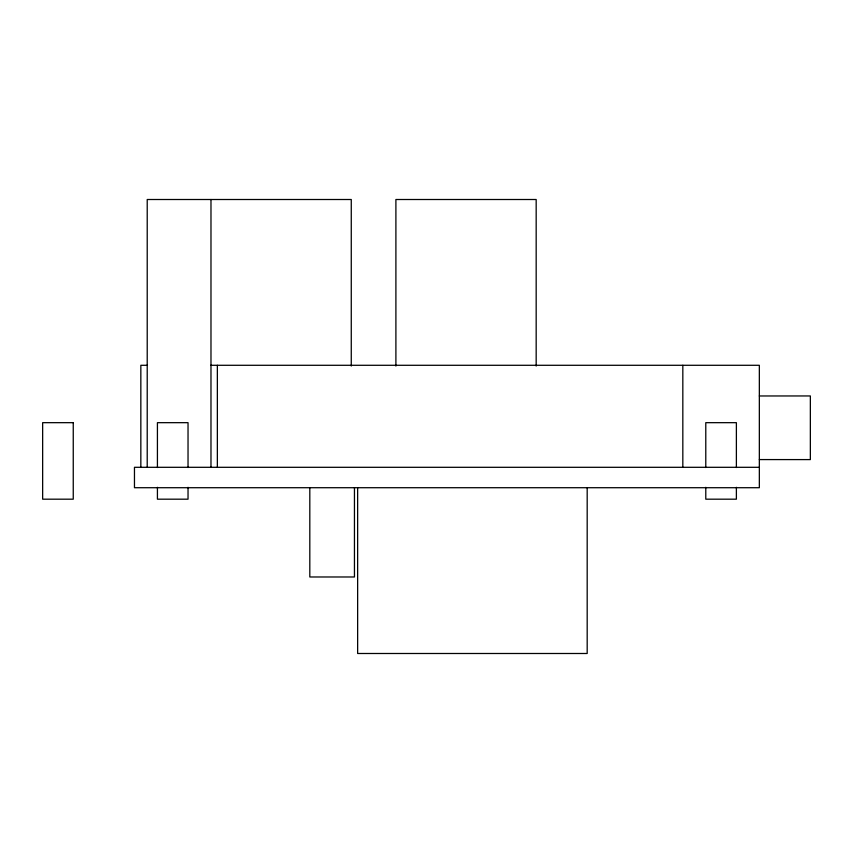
<?xml version="1.0" encoding="UTF-8"?>
<svg xmlns="http://www.w3.org/2000/svg" width="853" height="853" viewBox="0 0 853 853"><rect width="100%" height="100%" fill="white"/><g stroke="black" fill="none" stroke-linecap="round" stroke-linejoin="round"><path stroke-width="1.28" d="M147.462 365.287L140.841 365.287L140.841 467.305M210.766 365.287L759.341 365.287L759.341 487.713L134.465 487.713L134.465 467.305L759.341 467.305M759.341 395.973L810.35 395.952L810.35 459.596L759.341 459.575M736.384 467.529L736.384 422.672L705.783 422.672L705.783 467.529M736.384 487.319L736.384 499.186L705.783 499.186L705.783 487.319M682.826 365.287L682.826 467.305M587.184 487.713L587.184 653.494L357.642 653.494L357.642 487.713M536.174 366.054L536.174 199.506L395.899 199.506L395.899 366.054M354.453 487.713L354.453 576.98L309.81 576.98L309.81 487.713M351.265 366.054L351.265 199.506L147.217 199.506L147.217 467.305M217.355 365.287L217.355 467.305M210.979 199.506L210.979 467.305M188.033 467.529L188.033 422.672L157.421 422.672L157.421 467.529M188.033 487.319L188.033 499.186L157.421 499.186L157.421 487.319M73.251 422.672L42.65 422.672L42.65 499.186L73.251 499.186L73.251 422.672"/></g></svg>
